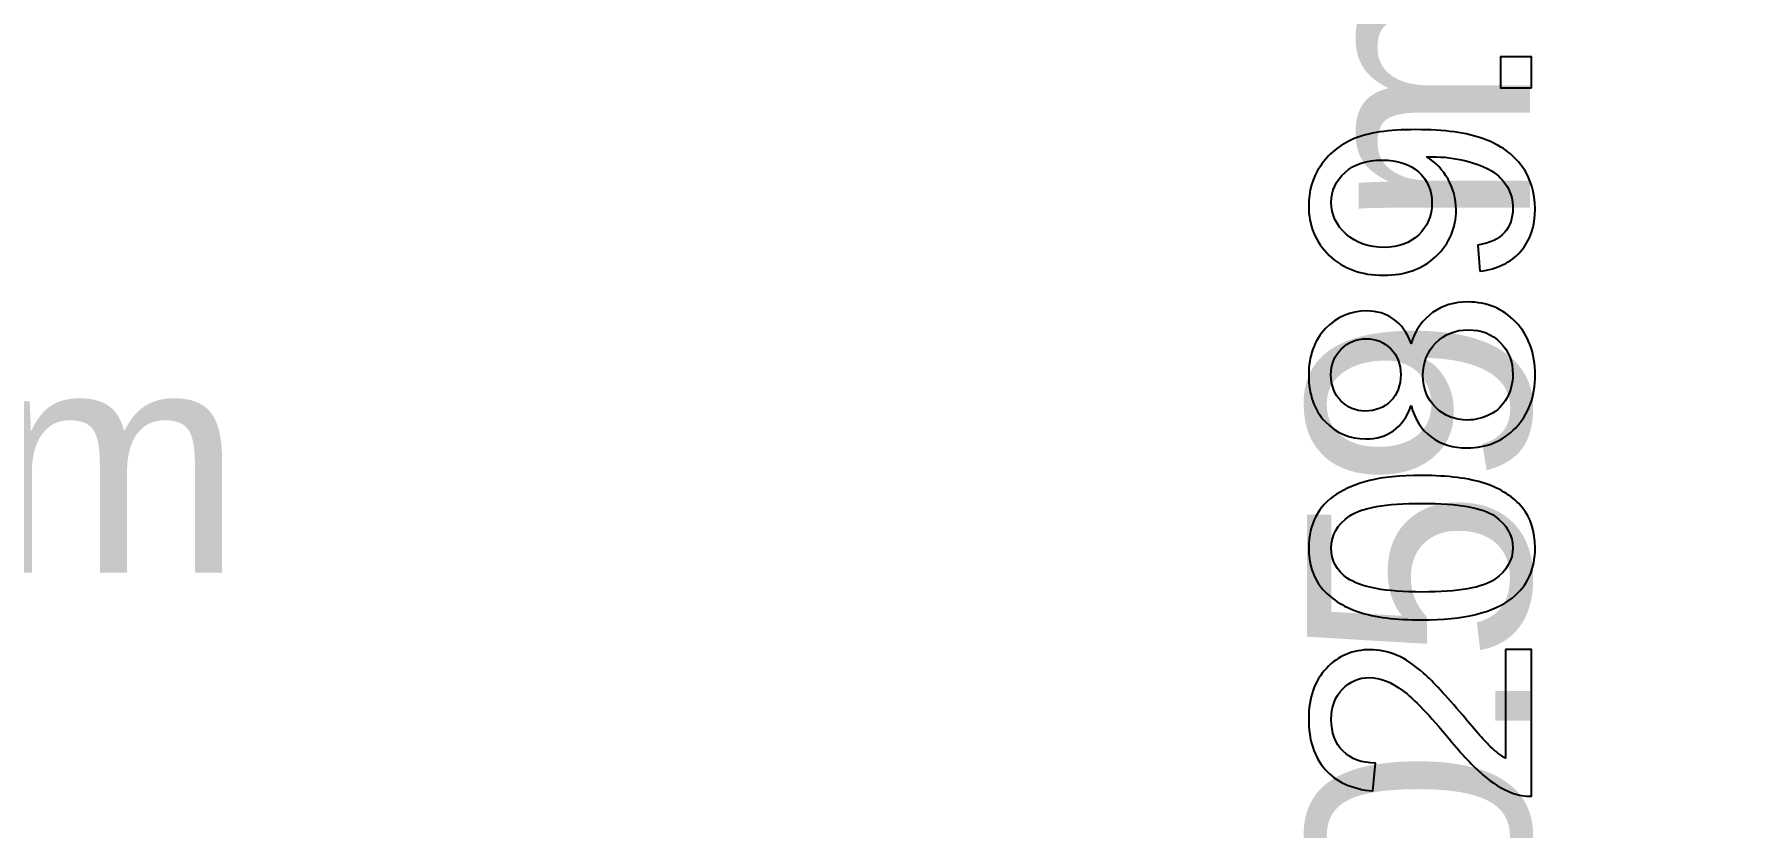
# Model space of a CAD drawing. Header units: millimetres. Extents: x -1282 to 711, y -1253 to 1504.
# Drawn here: x 515.6 to 711.3, y 6.2 to 96.6 of the extents above; entities that cross this region are included whole.
import ezdxf

# ---------------------------------------------------------------- set-up
doc = ezdxf.new("R2010")
doc.units = ezdxf.units.MM
doc.header["$MEASUREMENT"] = 0
doc.layers.add('Livello 1', color=7, linetype='Continuous')
doc.styles.add('1', font='arial.ttf', dxfattribs={"height": 25.400016})
doc.dimstyles.get("Standard").update_dxf_attribs({"dimtxt": 0.18, "dimasz": 0.18, "dimexe": 0.18, "dimexo": 0.0625, "dimgap": 0.09, "dimtad": 0, "dimtih": 1, "dimtoh": 1, "dimdec": 4, "dimzin": 0, "dimdsep": 46, "dimtxsty": 'Standard', "dimcen": 0.09, "dimadec": 0, "dimazin": 0, "dimtfac": 1, "dimtdec": 4, "dimtofl": 0, "dimtmove": 0, "dimatfit": 3, "dimfxl": 1, "dimtolj": 1, "dimtzin": 0, "dimarcsym": 0})

# ---------------------------------------------------------------- blocks, each defined once
blk = doc.blocks.new('*D1')
at = {"layer": 'Defpoints', "color": 0}
for p in [(363.5, 47.79), (343.5, 20.5), (363.5, 20.5)]:
    blk.add_point(p, dxfattribs=at)
at = {"layer": 'Livello 1', "color": 250, "lineweight": 9}
for p, q in [((343.5, 20.56), (343.5, 47.97)), ((343.68, 47.79), (363.32, 47.79)), ((363.5, 20.56), (363.5, 47.97)), ((363.5, 47.79), (363.68, 47.79))]:
    blk.add_line(p, q, dxfattribs=at)
at = {"layer": 'Livello 1', "color": 250}
for points in [[(343.68, 47.82), (343.68, 47.76), (343.5, 47.79)], [(363.32, 47.76), (363.32, 47.82), (363.5, 47.79)]]:
    blk.add_solid(points, dxfattribs=at)
at = {"layer": 'Livello 1', "color": 250, "insert": (450.57, 47.79), "char_height": 25.4, "attachment_point": 5, "style": '1'}
blk.add_mtext('\\A1;508.00 mm', dxfattribs=at)
blk = doc.blocks.new('*D5')
at = {"layer": 'Defpoints', "color": 0}
for p in [(274.52, 1069.5), (673.41, 1069.5), (293.94, -1019.5)]:
    blk.add_point(p, dxfattribs=at)
at = {"layer": 'Livello 1', "color": 250, "lineweight": 9}
for p, q in [((274.58, 1069.5), (673.59, 1069.5)), ((673.41, 1069.32), (673.41, 131.6)), ((673.41, -1019.32), (673.41, -81.61)), ((294.01, -1019.5), (673.59, -1019.5))]:
    blk.add_line(p, q, dxfattribs=at)
at = {"layer": 'Livello 1', "color": 250}
for points in [[(673.44, 1069.32), (673.38, 1069.32), (673.41, 1069.5)], [(673.38, -1019.32), (673.44, -1019.32), (673.41, -1019.5)]]:
    blk.add_solid(points, dxfattribs=at)
at = {"layer": 'Livello 1', "color": 250, "insert": (673.41, 25), "char_height": 25.4, "attachment_point": 5, "rotation": 90, "style": '1'}
blk.add_mtext('\\A1;53060.59 mm', dxfattribs=at)

msp = doc.modelspace()

# ---------------------------------------------------------------- linework, layer by layer
at = {"layer": 'Livello 1', "color": 250}
for points, knots in [([(686.0894, 90.4914), (686.0894, 90.4914), (682.5616, 90.4914), (682.5616, 90.4914), (682.5616, 90.4914), (682.5616, 90.4914), (682.5616, 94.0192), (682.5616, 94.0192), (682.5616, 94.0192), (682.5616, 94.0192), (686.0894, 94.0192), (686.0894, 94.0192), (686.0894, 94.0192), (686.0894, 94.0192), (686.0894, 90.4914), (686.0894, 90.4914)], [0, 0, 0, 0, 0.2, 0.2, 0.2, 0.2, 0.4, 0.4, 0.4, 0.4, 0.6, 0.6, 0.6, 0.6, 1, 1, 1, 1]), ([(680.2333, 69.6011), (680.2333, 69.6011), (679.9863, 72.5644), (679.9863, 72.5644), (679.9863, 72.5644), (681.3857, 72.8172), (682.397, 73.2994), (683.0261, 74.0108), (683.0261, 74.0108), (683.6552, 74.7222), (683.9727, 75.6336), (683.9727, 76.7507), (683.9727, 76.7507), (683.9727, 77.7032), (683.7552, 78.5381), (683.3142, 79.2613), (683.3142, 79.2613), (682.8791, 79.9845), (682.297, 80.5725), (681.5621, 81.0252), (681.5621, 81.0252), (680.833, 81.4779), (679.8452, 81.8601), (678.6046, 82.1717), (678.6046, 82.1717), (677.364, 82.4834), (676.0999, 82.6362), (674.8123, 82.6362), (674.8123, 82.6362), (674.677, 82.6362), (674.4654, 82.6303), (674.189, 82.6186), (674.189, 82.6186), (675.1827, 82.0012), (675.9823, 81.1546), (676.5938, 80.0845), (676.5938, 80.0845), (677.2112, 79.0144), (677.5169, 77.8502), (677.5169, 76.6037), (677.5169, 76.6037), (677.5169, 74.5165), (676.7584, 72.7526), (675.2415, 71.3062), (675.2415, 71.3062), (673.7304, 69.8657), (671.7313, 69.1425), (669.2501, 69.1425), (669.2501, 69.1425), (666.6925, 69.1425), (664.6287, 69.8951), (663.0648, 71.4061), (663.0648, 71.4061), (661.5067, 72.9113), (660.7247, 74.7987), (660.7247, 77.0741), (660.7247, 77.0741), (660.7247, 78.7086), (661.1656, 80.2079), (662.0535, 81.572), (662.0535, 81.572), (662.9354, 82.9302), (664.1936, 83.9591), (665.8341, 84.6647), (665.8341, 84.6647), (667.4686, 85.3703), (669.8381, 85.723), (672.9367, 85.723), (672.9367, 85.723), (676.1646, 85.723), (678.734, 85.3761), (680.6449, 84.6765), (680.6449, 84.6765), (682.5616, 83.9768), (684.0139, 82.9302), (685.0134, 81.5485), (685.0134, 81.5485), (686.013, 80.1668), (686.5127, 78.5499), (686.5127, 76.6919), (686.5127, 76.6919), (686.5127, 74.7164), (685.9659, 73.1053), (684.8664, 71.853), (684.8664, 71.853), (683.7669, 70.6065), (682.2206, 69.8539), (680.2333, 69.6011)], [0, 0, 0, 0, 0.043478261, 0.043478261, 0.043478261, 0.043478261, 0.086956522, 0.086956522, 0.086956522, 0.086956522, 0.130434783, 0.130434783, 0.130434783, 0.130434783, 0.173913043, 0.173913043, 0.173913043, 0.173913043, 0.217391304, 0.217391304, 0.217391304, 0.217391304, 0.260869565, 0.260869565, 0.260869565, 0.260869565, 0.304347826, 0.304347826, 0.304347826, 0.304347826, 0.347826087, 0.347826087, 0.347826087, 0.347826087, 0.391304348, 0.391304348, 0.391304348, 0.391304348, 0.434782609, 0.434782609, 0.434782609, 0.434782609, 0.47826087, 0.47826087, 0.47826087, 0.47826087, 0.52173913, 0.52173913, 0.52173913, 0.52173913, 0.565217391, 0.565217391, 0.565217391, 0.565217391, 0.608695652, 0.608695652, 0.608695652, 0.608695652, 0.652173913, 0.652173913, 0.652173913, 0.652173913, 0.695652174, 0.695652174, 0.695652174, 0.695652174, 0.739130435, 0.739130435, 0.739130435, 0.739130435, 0.782608696, 0.782608696, 0.782608696, 0.782608696, 0.826086957, 0.826086957, 0.826086957, 0.826086957, 0.869565217, 0.869565217, 0.869565217, 0.869565217, 0.913043478, 0.913043478, 0.913043478, 0.913043478, 1, 1, 1, 1]), ([(669.0914, 82.2658), (667.3157, 82.2658), (665.9046, 81.7954), (664.8639, 80.8547), (664.8639, 80.8547), (663.8232, 79.9198), (663.2999, 78.7792), (663.2999, 77.4386), (663.2999, 77.4386), (663.2999, 76.051), (663.8644, 74.8516), (664.9874, 73.8403), (664.9874, 73.8403), (666.1104, 72.8231), (667.5627, 72.3175), (669.3501, 72.3175), (669.3501, 72.3175), (670.9552, 72.3175), (672.2605, 72.7996), (673.26, 73.758), (673.26, 73.758), (674.2655, 74.7222), (674.7652, 75.9217), (674.7652, 77.3504), (674.7652, 77.3504), (674.7652, 78.7851), (674.2655, 79.961), (673.26, 80.8841), (673.26, 80.8841), (672.2605, 81.8072), (670.867, 82.2658), (669.0914, 82.2658)], [0, 0, 0, 0, 0.111111111, 0.111111111, 0.111111111, 0.111111111, 0.222222222, 0.222222222, 0.222222222, 0.222222222, 0.333333333, 0.333333333, 0.333333333, 0.333333333, 0.444444444, 0.444444444, 0.444444444, 0.444444444, 0.555555556, 0.555555556, 0.555555556, 0.555555556, 0.666666667, 0.666666667, 0.666666667, 0.666666667, 0.777777778, 0.777777778, 0.777777778, 0.777777778, 1, 1, 1, 1]), ([(672.3957, 54.3023), (671.9254, 53.0147), (671.2492, 52.0622), (670.379, 51.4389), (670.379, 51.4389), (669.503, 50.8216), (668.4564, 50.5099), (667.2393, 50.5099), (667.2393, 50.5099), (665.399, 50.5099), (663.8585, 51.1685), (662.6061, 52.4855), (662.6061, 52.4855), (661.3538, 53.8084), (660.7247, 55.5606), (660.7247, 57.7537), (660.7247, 57.7537), (660.7247, 59.9526), (661.3655, 61.7283), (662.6473, 63.0688), (662.6473, 63.0688), (663.9291, 64.4094), (665.4872, 65.0797), (667.3275, 65.0797), (667.3275, 65.0797), (668.4975, 65.0797), (669.5206, 64.7739), (670.3849, 64.1625), (670.3849, 64.1625), (671.2551, 63.551), (671.9254, 62.622), (672.3957, 61.3696), (672.3957, 61.3696), (672.9014, 62.916), (673.7128, 64.086), (674.8417, 64.8915), (674.8417, 64.8915), (675.9647, 65.697), (677.3052, 66.1027), (678.8692, 66.1027), (678.8692, 66.1027), (681.027, 66.1027), (682.838, 65.3384), (684.3079, 63.8156), (684.3079, 63.8156), (685.7778, 62.2869), (686.5127, 60.2819), (686.5127, 57.7948), (686.5127, 57.7948), (686.5127, 55.3077), (685.7778, 53.3028), (684.302, 51.7741), (684.302, 51.7741), (682.8262, 50.2512), (680.9859, 49.4869), (678.781, 49.4869), (678.781, 49.4869), (677.1406, 49.4869), (675.7648, 49.9043), (674.6594, 50.7393), (674.6594, 50.7393), (673.5481, 51.5742), (672.7955, 52.7618), (672.3957, 54.3023)], [0, 0, 0, 0, 0.058823529, 0.058823529, 0.058823529, 0.058823529, 0.117647059, 0.117647059, 0.117647059, 0.117647059, 0.176470588, 0.176470588, 0.176470588, 0.176470588, 0.235294118, 0.235294118, 0.235294118, 0.235294118, 0.294117647, 0.294117647, 0.294117647, 0.294117647, 0.352941176, 0.352941176, 0.352941176, 0.352941176, 0.411764706, 0.411764706, 0.411764706, 0.411764706, 0.470588235, 0.470588235, 0.470588235, 0.470588235, 0.529411765, 0.529411765, 0.529411765, 0.529411765, 0.588235294, 0.588235294, 0.588235294, 0.588235294, 0.647058824, 0.647058824, 0.647058824, 0.647058824, 0.705882353, 0.705882353, 0.705882353, 0.705882353, 0.764705882, 0.764705882, 0.764705882, 0.764705882, 0.823529412, 0.823529412, 0.823529412, 0.823529412, 0.882352941, 0.882352941, 0.882352941, 0.882352941, 1, 1, 1, 1]), ([(678.8045, 52.6619), (679.6924, 52.6619), (680.5449, 52.8677), (681.3739, 53.2793), (681.3739, 53.2793), (682.1971, 53.6908), (682.838, 54.3141), (683.2907, 55.149), (683.2907, 55.149), (683.7434, 55.978), (683.9727, 56.8717), (683.9727, 57.8183), (683.9727, 57.8183), (683.9727, 59.3118), (683.4965, 60.5347), (682.544, 61.4931), (682.544, 61.4931), (681.5915, 62.4515), (680.3803, 62.9277), (678.9104, 62.9277), (678.9104, 62.9277), (677.4169, 62.9277), (676.1822, 62.4338), (675.2062, 61.4519), (675.2062, 61.4519), (674.2302, 60.4642), (673.7422, 59.2177), (673.7422, 57.7184), (673.7422, 57.7184), (673.7422, 56.2485), (674.2243, 55.0431), (675.1886, 54.0906), (675.1886, 54.0906), (676.1528, 53.1381), (677.3581, 52.6619), (678.8045, 52.6619)], [0, 0, 0, 0, 0.1, 0.1, 0.1, 0.1, 0.2, 0.2, 0.2, 0.2, 0.3, 0.3, 0.3, 0.3, 0.4, 0.4, 0.4, 0.4, 0.5, 0.5, 0.5, 0.5, 0.6, 0.6, 0.6, 0.6, 0.7, 0.7, 0.7, 0.7, 0.8, 0.8, 0.8, 0.8, 1, 1, 1, 1]), ([(667.1276, 53.6849), (668.327, 53.6849), (669.303, 54.0671), (670.0615, 54.8256), (670.0615, 54.8256), (670.82, 55.5899), (671.2022, 56.5895), (671.2022, 57.8301), (671.2022, 57.8301), (671.2022, 59.0354), (670.8259, 60.0114), (670.0733, 60.7699), (670.0733, 60.7699), (669.3207, 61.5284), (668.3976, 61.9047), (667.304, 61.9047), (667.304, 61.9047), (666.1633, 61.9047), (665.2049, 61.5166), (664.4288, 60.7346), (664.4288, 60.7346), (663.6527, 59.9585), (663.2647, 58.9766), (663.2647, 57.7948), (663.2647, 57.7948), (663.2647, 56.6012), (663.6468, 55.6193), (664.4053, 54.8432), (664.4053, 54.8432), (665.1638, 54.073), (666.0692, 53.6849), (667.1276, 53.6849)], [0, 0, 0, 0, 0.111111111, 0.111111111, 0.111111111, 0.111111111, 0.222222222, 0.222222222, 0.222222222, 0.222222222, 0.333333333, 0.333333333, 0.333333333, 0.333333333, 0.444444444, 0.444444444, 0.444444444, 0.444444444, 0.555555556, 0.555555556, 0.555555556, 0.555555556, 0.666666667, 0.666666667, 0.666666667, 0.666666667, 0.777777778, 0.777777778, 0.777777778, 0.777777778, 1, 1, 1, 1]), ([(673.6246, 29.9019), (670.6436, 29.9019), (668.233, 30.2076), (666.4103, 30.8191), (666.4103, 30.8191), (664.5817, 31.4365), (663.1765, 32.3478), (662.1946, 33.559), (662.1946, 33.559), (661.2127, 34.7643), (660.7247, 36.2871), (660.7247, 38.1216), (660.7247, 38.1216), (660.7247, 39.4739), (660.9951, 40.6616), (661.5419, 41.6905), (661.5419, 41.6905), (662.0887, 42.7136), (662.8766, 43.5603), (663.9055, 44.2188), (663.9055, 44.2188), (664.9286, 44.8773), (666.181, 45.3947), (667.6567, 45.771), (667.6567, 45.771), (669.1325, 46.1532), (671.1257, 46.3413), (673.6246, 46.3413), (673.6246, 46.3413), (676.5879, 46.3413), (678.9868, 46.0356), (680.8095, 45.43), (680.8095, 45.43), (682.6381, 44.8244), (684.0433, 43.913), (685.0311, 42.7018), (685.0311, 42.7018), (686.0188, 41.4965), (686.5127, 39.9678), (686.5127, 38.1216), (686.5127, 38.1216), (686.5127, 35.6933), (685.6484, 33.7824), (683.9139, 32.3948), (683.9139, 32.3948), (681.7973, 30.7309), (678.3694, 29.9019), (673.6246, 29.9019)], [0, 0, 0, 0, 0.076923077, 0.076923077, 0.076923077, 0.076923077, 0.153846154, 0.153846154, 0.153846154, 0.153846154, 0.230769231, 0.230769231, 0.230769231, 0.230769231, 0.307692308, 0.307692308, 0.307692308, 0.307692308, 0.384615385, 0.384615385, 0.384615385, 0.384615385, 0.461538462, 0.461538462, 0.461538462, 0.461538462, 0.538461538, 0.538461538, 0.538461538, 0.538461538, 0.615384615, 0.615384615, 0.615384615, 0.615384615, 0.692307692, 0.692307692, 0.692307692, 0.692307692, 0.769230769, 0.769230769, 0.769230769, 0.769230769, 0.846153846, 0.846153846, 0.846153846, 0.846153846, 1, 1, 1, 1]), ([(673.6363, 33.0769), (677.7932, 33.0769), (680.5567, 33.559), (681.9207, 34.5291), (681.9207, 34.5291), (683.2907, 35.4993), (683.9727, 36.6987), (683.9727, 38.1216), (683.9727, 38.1216), (683.9727, 39.5445), (683.2848, 40.7439), (681.9149, 41.7141), (681.9149, 41.7141), (680.539, 42.6842), (677.7815, 43.1663), (673.6363, 43.1663), (673.6363, 43.1663), (669.4794, 43.1663), (666.716, 42.6842), (665.3519, 41.7141), (665.3519, 41.7141), (663.982, 40.7498), (663.2999, 39.5386), (663.2999, 38.0863), (663.2999, 38.0863), (663.2999, 36.6634), (663.9055, 35.5228), (665.1109, 34.6703), (665.1109, 34.6703), (666.6455, 33.606), (669.4912, 33.0769), (673.6363, 33.0769)], [0, 0, 0, 0, 0.111111111, 0.111111111, 0.111111111, 0.111111111, 0.222222222, 0.222222222, 0.222222222, 0.222222222, 0.333333333, 0.333333333, 0.333333333, 0.333333333, 0.444444444, 0.444444444, 0.444444444, 0.444444444, 0.555555556, 0.555555556, 0.555555556, 0.555555556, 0.666666667, 0.666666667, 0.666666667, 0.666666667, 0.777777778, 0.777777778, 0.777777778, 0.777777778, 1, 1, 1, 1]), ([(683.1261, 26.5446), (683.1261, 26.5446), (686.0894, 26.5446), (686.0894, 26.5446), (686.0894, 26.5446), (686.0894, 26.5446), (686.0894, 9.823), (686.0894, 9.823), (686.0894, 9.823), (685.3427, 9.7994), (684.6254, 9.9229), (683.9316, 10.1875), (683.9316, 10.1875), (682.7968, 10.6167), (681.6738, 11.3046), (680.5743, 12.2512), (680.5743, 12.2512), (679.4748, 13.1979), (678.2048, 14.5502), (676.7643, 16.3082), (676.7643, 16.3082), (674.5124, 19.0422), (672.7309, 20.9002), (671.4138, 21.8703), (671.4138, 21.8703), (670.0968, 22.8463), (668.8503, 23.3344), (667.6744, 23.3344), (667.6744, 23.3344), (666.4455, 23.3344), (665.4107, 22.8934), (664.5641, 22.0114), (664.5641, 22.0114), (663.7233, 21.1295), (663.2999, 19.9771), (663.2999, 18.5601), (663.2999, 18.5601), (663.2999, 17.0608), (663.7468, 15.8613), (664.6405, 14.9618), (664.6405, 14.9618), (665.5283, 14.0622), (666.7689, 13.6094), (668.3447, 13.5977), (668.3447, 13.5977), (668.3447, 13.5977), (668.0272, 10.4227), (668.0272, 10.4227), (668.0272, 10.4227), (665.6518, 10.6402), (663.8409, 11.4634), (662.5944, 12.8862), (662.5944, 12.8862), (661.3479, 14.315), (660.7247, 16.2259), (660.7247, 18.6306), (660.7247, 18.6306), (660.7247, 21.0531), (661.3949, 22.9757), (662.7414, 24.3868), (662.7414, 24.3868), (664.0878, 25.8038), (665.7576, 26.5094), (667.7449, 26.5094), (667.7449, 26.5094), (668.7562, 26.5094), (669.7499, 26.3036), (670.7259, 25.8861), (670.7259, 25.8861), (671.7078, 25.4745), (672.7368, 24.7866), (673.8186, 23.8282), (673.8186, 23.8282), (674.8946, 22.864), (676.3821, 21.2706), (678.2636, 19.0481), (678.2636, 19.0481), (679.8276, 17.1843), (680.8859, 15.9848), (681.4445, 15.4556), (681.4445, 15.4556), (682.0031, 14.9265), (682.5616, 14.4914), (683.1261, 14.1445), (683.1261, 14.1445), (683.1261, 14.1445), (683.1261, 26.5446), (683.1261, 26.5446)], [0, 0, 0, 0, 0.043478261, 0.043478261, 0.043478261, 0.043478261, 0.086956522, 0.086956522, 0.086956522, 0.086956522, 0.130434783, 0.130434783, 0.130434783, 0.130434783, 0.173913043, 0.173913043, 0.173913043, 0.173913043, 0.217391304, 0.217391304, 0.217391304, 0.217391304, 0.260869565, 0.260869565, 0.260869565, 0.260869565, 0.304347826, 0.304347826, 0.304347826, 0.304347826, 0.347826087, 0.347826087, 0.347826087, 0.347826087, 0.391304348, 0.391304348, 0.391304348, 0.391304348, 0.434782609, 0.434782609, 0.434782609, 0.434782609, 0.47826087, 0.47826087, 0.47826087, 0.47826087, 0.52173913, 0.52173913, 0.52173913, 0.52173913, 0.565217391, 0.565217391, 0.565217391, 0.565217391, 0.608695652, 0.608695652, 0.608695652, 0.608695652, 0.652173913, 0.652173913, 0.652173913, 0.652173913, 0.695652174, 0.695652174, 0.695652174, 0.695652174, 0.739130435, 0.739130435, 0.739130435, 0.739130435, 0.782608696, 0.782608696, 0.782608696, 0.782608696, 0.826086957, 0.826086957, 0.826086957, 0.826086957, 0.869565217, 0.869565217, 0.869565217, 0.869565217, 0.913043478, 0.913043478, 0.913043478, 0.913043478, 1, 1, 1, 1])]:
    msp.add_open_spline(points, degree=3, knots=knots, dxfattribs=at)
at = {"layer": 'Livello 1', "color": 250, "lineweight": 9}
for points, knots in [([(686.0894, 90.4914), (686.0894, 90.4914), (682.5616, 90.4914), (682.5616, 90.4914), (682.5616, 90.4914), (682.5616, 90.4914), (682.5616, 94.0192), (682.5616, 94.0192), (682.5616, 94.0192), (682.5616, 94.0192), (686.0894, 94.0192), (686.0894, 94.0192), (686.0894, 94.0192), (686.0894, 94.0192), (686.0894, 90.4914), (686.0894, 90.4914)], [0, 0, 0, 0, 0.2, 0.2, 0.2, 0.2, 0.4, 0.4, 0.4, 0.4, 0.6, 0.6, 0.6, 0.6, 1, 1, 1, 1]), ([(680.2333, 69.6011), (680.2333, 69.6011), (679.9863, 72.5644), (679.9863, 72.5644), (679.9863, 72.5644), (681.3857, 72.8172), (682.397, 73.2994), (683.0261, 74.0108), (683.0261, 74.0108), (683.6552, 74.7222), (683.9727, 75.6336), (683.9727, 76.7507), (683.9727, 76.7507), (683.9727, 77.7032), (683.7552, 78.5381), (683.3142, 79.2613), (683.3142, 79.2613), (682.8791, 79.9845), (682.297, 80.5725), (681.5621, 81.0252), (681.5621, 81.0252), (680.833, 81.4779), (679.8452, 81.8601), (678.6046, 82.1717), (678.6046, 82.1717), (677.364, 82.4834), (676.0999, 82.6362), (674.8123, 82.6362), (674.8123, 82.6362), (674.677, 82.6362), (674.4654, 82.6303), (674.189, 82.6186), (674.189, 82.6186), (675.1827, 82.0012), (675.9823, 81.1546), (676.5938, 80.0845), (676.5938, 80.0845), (677.2112, 79.0144), (677.5169, 77.8502), (677.5169, 76.6037), (677.5169, 76.6037), (677.5169, 74.5165), (676.7584, 72.7526), (675.2415, 71.3062), (675.2415, 71.3062), (673.7304, 69.8657), (671.7313, 69.1425), (669.2501, 69.1425), (669.2501, 69.1425), (666.6925, 69.1425), (664.6287, 69.8951), (663.0648, 71.4061), (663.0648, 71.4061), (661.5067, 72.9113), (660.7247, 74.7987), (660.7247, 77.0741), (660.7247, 77.0741), (660.7247, 78.7086), (661.1656, 80.2079), (662.0535, 81.572), (662.0535, 81.572), (662.9354, 82.9302), (664.1936, 83.9591), (665.8341, 84.6647), (665.8341, 84.6647), (667.4686, 85.3703), (669.8381, 85.723), (672.9367, 85.723), (672.9367, 85.723), (676.1646, 85.723), (678.734, 85.3761), (680.6449, 84.6765), (680.6449, 84.6765), (682.5616, 83.9768), (684.0139, 82.9302), (685.0134, 81.5485), (685.0134, 81.5485), (686.013, 80.1668), (686.5127, 78.5499), (686.5127, 76.6919), (686.5127, 76.6919), (686.5127, 74.7164), (685.9659, 73.1053), (684.8664, 71.853), (684.8664, 71.853), (683.7669, 70.6065), (682.2206, 69.8539), (680.2333, 69.6011)], [0, 0, 0, 0, 0.043478261, 0.043478261, 0.043478261, 0.043478261, 0.086956522, 0.086956522, 0.086956522, 0.086956522, 0.130434783, 0.130434783, 0.130434783, 0.130434783, 0.173913043, 0.173913043, 0.173913043, 0.173913043, 0.217391304, 0.217391304, 0.217391304, 0.217391304, 0.260869565, 0.260869565, 0.260869565, 0.260869565, 0.304347826, 0.304347826, 0.304347826, 0.304347826, 0.347826087, 0.347826087, 0.347826087, 0.347826087, 0.391304348, 0.391304348, 0.391304348, 0.391304348, 0.434782609, 0.434782609, 0.434782609, 0.434782609, 0.47826087, 0.47826087, 0.47826087, 0.47826087, 0.52173913, 0.52173913, 0.52173913, 0.52173913, 0.565217391, 0.565217391, 0.565217391, 0.565217391, 0.608695652, 0.608695652, 0.608695652, 0.608695652, 0.652173913, 0.652173913, 0.652173913, 0.652173913, 0.695652174, 0.695652174, 0.695652174, 0.695652174, 0.739130435, 0.739130435, 0.739130435, 0.739130435, 0.782608696, 0.782608696, 0.782608696, 0.782608696, 0.826086957, 0.826086957, 0.826086957, 0.826086957, 0.869565217, 0.869565217, 0.869565217, 0.869565217, 0.913043478, 0.913043478, 0.913043478, 0.913043478, 1, 1, 1, 1]), ([(669.0914, 82.2658), (667.3157, 82.2658), (665.9046, 81.7954), (664.8639, 80.8547), (664.8639, 80.8547), (663.8232, 79.9198), (663.2999, 78.7792), (663.2999, 77.4386), (663.2999, 77.4386), (663.2999, 76.051), (663.8644, 74.8516), (664.9874, 73.8403), (664.9874, 73.8403), (666.1104, 72.8231), (667.5627, 72.3175), (669.3501, 72.3175), (669.3501, 72.3175), (670.9552, 72.3175), (672.2605, 72.7996), (673.26, 73.758), (673.26, 73.758), (674.2655, 74.7222), (674.7652, 75.9217), (674.7652, 77.3504), (674.7652, 77.3504), (674.7652, 78.7851), (674.2655, 79.961), (673.26, 80.8841), (673.26, 80.8841), (672.2605, 81.8072), (670.867, 82.2658), (669.0914, 82.2658)], [0, 0, 0, 0, 0.111111111, 0.111111111, 0.111111111, 0.111111111, 0.222222222, 0.222222222, 0.222222222, 0.222222222, 0.333333333, 0.333333333, 0.333333333, 0.333333333, 0.444444444, 0.444444444, 0.444444444, 0.444444444, 0.555555556, 0.555555556, 0.555555556, 0.555555556, 0.666666667, 0.666666667, 0.666666667, 0.666666667, 0.777777778, 0.777777778, 0.777777778, 0.777777778, 1, 1, 1, 1]), ([(672.3957, 54.3023), (671.9254, 53.0147), (671.2492, 52.0622), (670.379, 51.4389), (670.379, 51.4389), (669.503, 50.8216), (668.4564, 50.5099), (667.2393, 50.5099), (667.2393, 50.5099), (665.399, 50.5099), (663.8585, 51.1685), (662.6061, 52.4855), (662.6061, 52.4855), (661.3538, 53.8084), (660.7247, 55.5606), (660.7247, 57.7537), (660.7247, 57.7537), (660.7247, 59.9526), (661.3655, 61.7283), (662.6473, 63.0688), (662.6473, 63.0688), (663.9291, 64.4094), (665.4872, 65.0797), (667.3275, 65.0797), (667.3275, 65.0797), (668.4975, 65.0797), (669.5206, 64.7739), (670.3849, 64.1625), (670.3849, 64.1625), (671.2551, 63.551), (671.9254, 62.622), (672.3957, 61.3696), (672.3957, 61.3696), (672.9014, 62.916), (673.7128, 64.086), (674.8417, 64.8915), (674.8417, 64.8915), (675.9647, 65.697), (677.3052, 66.1027), (678.8692, 66.1027), (678.8692, 66.1027), (681.027, 66.1027), (682.838, 65.3384), (684.3079, 63.8156), (684.3079, 63.8156), (685.7778, 62.2869), (686.5127, 60.2819), (686.5127, 57.7948), (686.5127, 57.7948), (686.5127, 55.3077), (685.7778, 53.3028), (684.302, 51.7741), (684.302, 51.7741), (682.8262, 50.2512), (680.9859, 49.4869), (678.781, 49.4869), (678.781, 49.4869), (677.1406, 49.4869), (675.7648, 49.9043), (674.6594, 50.7393), (674.6594, 50.7393), (673.5481, 51.5742), (672.7955, 52.7618), (672.3957, 54.3023)], [0, 0, 0, 0, 0.058823529, 0.058823529, 0.058823529, 0.058823529, 0.117647059, 0.117647059, 0.117647059, 0.117647059, 0.176470588, 0.176470588, 0.176470588, 0.176470588, 0.235294118, 0.235294118, 0.235294118, 0.235294118, 0.294117647, 0.294117647, 0.294117647, 0.294117647, 0.352941176, 0.352941176, 0.352941176, 0.352941176, 0.411764706, 0.411764706, 0.411764706, 0.411764706, 0.470588235, 0.470588235, 0.470588235, 0.470588235, 0.529411765, 0.529411765, 0.529411765, 0.529411765, 0.588235294, 0.588235294, 0.588235294, 0.588235294, 0.647058824, 0.647058824, 0.647058824, 0.647058824, 0.705882353, 0.705882353, 0.705882353, 0.705882353, 0.764705882, 0.764705882, 0.764705882, 0.764705882, 0.823529412, 0.823529412, 0.823529412, 0.823529412, 0.882352941, 0.882352941, 0.882352941, 0.882352941, 1, 1, 1, 1]), ([(678.8045, 52.6619), (679.6924, 52.6619), (680.5449, 52.8677), (681.3739, 53.2793), (681.3739, 53.2793), (682.1971, 53.6908), (682.838, 54.3141), (683.2907, 55.149), (683.2907, 55.149), (683.7434, 55.978), (683.9727, 56.8717), (683.9727, 57.8183), (683.9727, 57.8183), (683.9727, 59.3118), (683.4965, 60.5347), (682.544, 61.4931), (682.544, 61.4931), (681.5915, 62.4515), (680.3803, 62.9277), (678.9104, 62.9277), (678.9104, 62.9277), (677.4169, 62.9277), (676.1822, 62.4338), (675.2062, 61.4519), (675.2062, 61.4519), (674.2302, 60.4642), (673.7422, 59.2177), (673.7422, 57.7184), (673.7422, 57.7184), (673.7422, 56.2485), (674.2243, 55.0431), (675.1886, 54.0906), (675.1886, 54.0906), (676.1528, 53.1381), (677.3581, 52.6619), (678.8045, 52.6619)], [0, 0, 0, 0, 0.1, 0.1, 0.1, 0.1, 0.2, 0.2, 0.2, 0.2, 0.3, 0.3, 0.3, 0.3, 0.4, 0.4, 0.4, 0.4, 0.5, 0.5, 0.5, 0.5, 0.6, 0.6, 0.6, 0.6, 0.7, 0.7, 0.7, 0.7, 0.8, 0.8, 0.8, 0.8, 1, 1, 1, 1]), ([(667.1276, 53.6849), (668.327, 53.6849), (669.303, 54.0671), (670.0615, 54.8256), (670.0615, 54.8256), (670.82, 55.5899), (671.2022, 56.5895), (671.2022, 57.8301), (671.2022, 57.8301), (671.2022, 59.0354), (670.8259, 60.0114), (670.0733, 60.7699), (670.0733, 60.7699), (669.3207, 61.5284), (668.3976, 61.9047), (667.304, 61.9047), (667.304, 61.9047), (666.1633, 61.9047), (665.2049, 61.5166), (664.4288, 60.7346), (664.4288, 60.7346), (663.6527, 59.9585), (663.2647, 58.9766), (663.2647, 57.7948), (663.2647, 57.7948), (663.2647, 56.6012), (663.6468, 55.6193), (664.4053, 54.8432), (664.4053, 54.8432), (665.1638, 54.073), (666.0692, 53.6849), (667.1276, 53.6849)], [0, 0, 0, 0, 0.111111111, 0.111111111, 0.111111111, 0.111111111, 0.222222222, 0.222222222, 0.222222222, 0.222222222, 0.333333333, 0.333333333, 0.333333333, 0.333333333, 0.444444444, 0.444444444, 0.444444444, 0.444444444, 0.555555556, 0.555555556, 0.555555556, 0.555555556, 0.666666667, 0.666666667, 0.666666667, 0.666666667, 0.777777778, 0.777777778, 0.777777778, 0.777777778, 1, 1, 1, 1]), ([(673.6246, 29.9019), (670.6436, 29.9019), (668.233, 30.2076), (666.4103, 30.8191), (666.4103, 30.8191), (664.5817, 31.4365), (663.1765, 32.3478), (662.1946, 33.559), (662.1946, 33.559), (661.2127, 34.7643), (660.7247, 36.2871), (660.7247, 38.1216), (660.7247, 38.1216), (660.7247, 39.4739), (660.9951, 40.6616), (661.5419, 41.6905), (661.5419, 41.6905), (662.0887, 42.7136), (662.8766, 43.5603), (663.9055, 44.2188), (663.9055, 44.2188), (664.9286, 44.8773), (666.181, 45.3947), (667.6567, 45.771), (667.6567, 45.771), (669.1325, 46.1532), (671.1257, 46.3413), (673.6246, 46.3413), (673.6246, 46.3413), (676.5879, 46.3413), (678.9868, 46.0356), (680.8095, 45.43), (680.8095, 45.43), (682.6381, 44.8244), (684.0433, 43.913), (685.0311, 42.7018), (685.0311, 42.7018), (686.0188, 41.4965), (686.5127, 39.9678), (686.5127, 38.1216), (686.5127, 38.1216), (686.5127, 35.6933), (685.6484, 33.7824), (683.9139, 32.3948), (683.9139, 32.3948), (681.7973, 30.7309), (678.3694, 29.9019), (673.6246, 29.9019)], [0, 0, 0, 0, 0.076923077, 0.076923077, 0.076923077, 0.076923077, 0.153846154, 0.153846154, 0.153846154, 0.153846154, 0.230769231, 0.230769231, 0.230769231, 0.230769231, 0.307692308, 0.307692308, 0.307692308, 0.307692308, 0.384615385, 0.384615385, 0.384615385, 0.384615385, 0.461538462, 0.461538462, 0.461538462, 0.461538462, 0.538461538, 0.538461538, 0.538461538, 0.538461538, 0.615384615, 0.615384615, 0.615384615, 0.615384615, 0.692307692, 0.692307692, 0.692307692, 0.692307692, 0.769230769, 0.769230769, 0.769230769, 0.769230769, 0.846153846, 0.846153846, 0.846153846, 0.846153846, 1, 1, 1, 1]), ([(673.6363, 33.0769), (677.7932, 33.0769), (680.5567, 33.559), (681.9207, 34.5291), (681.9207, 34.5291), (683.2907, 35.4993), (683.9727, 36.6987), (683.9727, 38.1216), (683.9727, 38.1216), (683.9727, 39.5445), (683.2848, 40.7439), (681.9149, 41.7141), (681.9149, 41.7141), (680.539, 42.6842), (677.7815, 43.1663), (673.6363, 43.1663), (673.6363, 43.1663), (669.4794, 43.1663), (666.716, 42.6842), (665.3519, 41.7141), (665.3519, 41.7141), (663.982, 40.7498), (663.2999, 39.5386), (663.2999, 38.0863), (663.2999, 38.0863), (663.2999, 36.6634), (663.9055, 35.5228), (665.1109, 34.6703), (665.1109, 34.6703), (666.6455, 33.606), (669.4912, 33.0769), (673.6363, 33.0769)], [0, 0, 0, 0, 0.111111111, 0.111111111, 0.111111111, 0.111111111, 0.222222222, 0.222222222, 0.222222222, 0.222222222, 0.333333333, 0.333333333, 0.333333333, 0.333333333, 0.444444444, 0.444444444, 0.444444444, 0.444444444, 0.555555556, 0.555555556, 0.555555556, 0.555555556, 0.666666667, 0.666666667, 0.666666667, 0.666666667, 0.777777778, 0.777777778, 0.777777778, 0.777777778, 1, 1, 1, 1]), ([(683.1261, 26.5446), (683.1261, 26.5446), (686.0894, 26.5446), (686.0894, 26.5446), (686.0894, 26.5446), (686.0894, 26.5446), (686.0894, 9.823), (686.0894, 9.823), (686.0894, 9.823), (685.3427, 9.7994), (684.6254, 9.9229), (683.9316, 10.1875), (683.9316, 10.1875), (682.7968, 10.6167), (681.6738, 11.3046), (680.5743, 12.2512), (680.5743, 12.2512), (679.4748, 13.1979), (678.2048, 14.5502), (676.7643, 16.3082), (676.7643, 16.3082), (674.5124, 19.0422), (672.7309, 20.9002), (671.4138, 21.8703), (671.4138, 21.8703), (670.0968, 22.8463), (668.8503, 23.3344), (667.6744, 23.3344), (667.6744, 23.3344), (666.4455, 23.3344), (665.4107, 22.8934), (664.5641, 22.0114), (664.5641, 22.0114), (663.7233, 21.1295), (663.2999, 19.9771), (663.2999, 18.5601), (663.2999, 18.5601), (663.2999, 17.0608), (663.7468, 15.8613), (664.6405, 14.9618), (664.6405, 14.9618), (665.5283, 14.0622), (666.7689, 13.6094), (668.3447, 13.5977), (668.3447, 13.5977), (668.3447, 13.5977), (668.0272, 10.4227), (668.0272, 10.4227), (668.0272, 10.4227), (665.6518, 10.6402), (663.8409, 11.4634), (662.5944, 12.8862), (662.5944, 12.8862), (661.3479, 14.315), (660.7247, 16.2259), (660.7247, 18.6306), (660.7247, 18.6306), (660.7247, 21.0531), (661.3949, 22.9757), (662.7414, 24.3868), (662.7414, 24.3868), (664.0878, 25.8038), (665.7576, 26.5094), (667.7449, 26.5094), (667.7449, 26.5094), (668.7562, 26.5094), (669.7499, 26.3036), (670.7259, 25.8861), (670.7259, 25.8861), (671.7078, 25.4745), (672.7368, 24.7866), (673.8186, 23.8282), (673.8186, 23.8282), (674.8946, 22.864), (676.3821, 21.2706), (678.2636, 19.0481), (678.2636, 19.0481), (679.8276, 17.1843), (680.8859, 15.9848), (681.4445, 15.4556), (681.4445, 15.4556), (682.0031, 14.9265), (682.5616, 14.4914), (683.1261, 14.1445), (683.1261, 14.1445), (683.1261, 14.1445), (683.1261, 26.5446), (683.1261, 26.5446)], [0, 0, 0, 0, 0.043478261, 0.043478261, 0.043478261, 0.043478261, 0.086956522, 0.086956522, 0.086956522, 0.086956522, 0.130434783, 0.130434783, 0.130434783, 0.130434783, 0.173913043, 0.173913043, 0.173913043, 0.173913043, 0.217391304, 0.217391304, 0.217391304, 0.217391304, 0.260869565, 0.260869565, 0.260869565, 0.260869565, 0.304347826, 0.304347826, 0.304347826, 0.304347826, 0.347826087, 0.347826087, 0.347826087, 0.347826087, 0.391304348, 0.391304348, 0.391304348, 0.391304348, 0.434782609, 0.434782609, 0.434782609, 0.434782609, 0.47826087, 0.47826087, 0.47826087, 0.47826087, 0.52173913, 0.52173913, 0.52173913, 0.52173913, 0.565217391, 0.565217391, 0.565217391, 0.565217391, 0.608695652, 0.608695652, 0.608695652, 0.608695652, 0.652173913, 0.652173913, 0.652173913, 0.652173913, 0.695652174, 0.695652174, 0.695652174, 0.695652174, 0.739130435, 0.739130435, 0.739130435, 0.739130435, 0.782608696, 0.782608696, 0.782608696, 0.782608696, 0.826086957, 0.826086957, 0.826086957, 0.826086957, 0.869565217, 0.869565217, 0.869565217, 0.869565217, 0.913043478, 0.913043478, 0.913043478, 0.913043478, 1, 1, 1, 1])]:
    msp.add_open_spline(points, degree=3, knots=knots, dxfattribs=at)

# ---------------------------------------------------------------- dimensions: what is measured, and where the dimension line sits
at = {"layer": 'Livello 1'}
dim = msp.add_linear_dim(base=(673.4071, 1069.4996), p1=(293.945, -1019.5), p2=(274.518, 1069.4996), angle=90, dimstyle='Standard', override={"dimtxt": 35.2778, "dimtad": 0, "dimjust": 0, "dimtih": 0, "dimdec": 2, "dimlfac": 25.4, "dimzin": 1, "dimlunit": 2, "dimpost": '<> mm', "dimtxsty": '1', "dimclrd": 250, "dimclre": 250, "dimclrt": 250, "dimlwd": 9, "dimlwe": 9}, dxfattribs=at)
dim.commit()
dim.dimension.update_dxf_attribs({"geometry": '*D5', "text_midpoint": (673.4071, 24.9998)})
dim = msp.add_linear_dim(base=(363.5, 47.7896), p1=(343.5, 20.4999), p2=(363.5, 20.4998), dimstyle='Standard', override={"dimtxt": 35.2778, "dimtad": 0, "dimjust": 0, "dimtih": 0, "dimdec": 2, "dimlfac": 25.4, "dimzin": 1, "dimlunit": 2, "dimpost": '<> mm', "dimtxsty": '1', "dimclrd": 250, "dimclre": 250, "dimclrt": 250, "dimlwd": 9, "dimlwe": 9}, dxfattribs=at)
dim.commit()
dim.dimension.update_dxf_attribs({"geometry": '*D1', "text_midpoint": (450.57455, 47.7896)})

doc.saveas('drawing.dxf')
